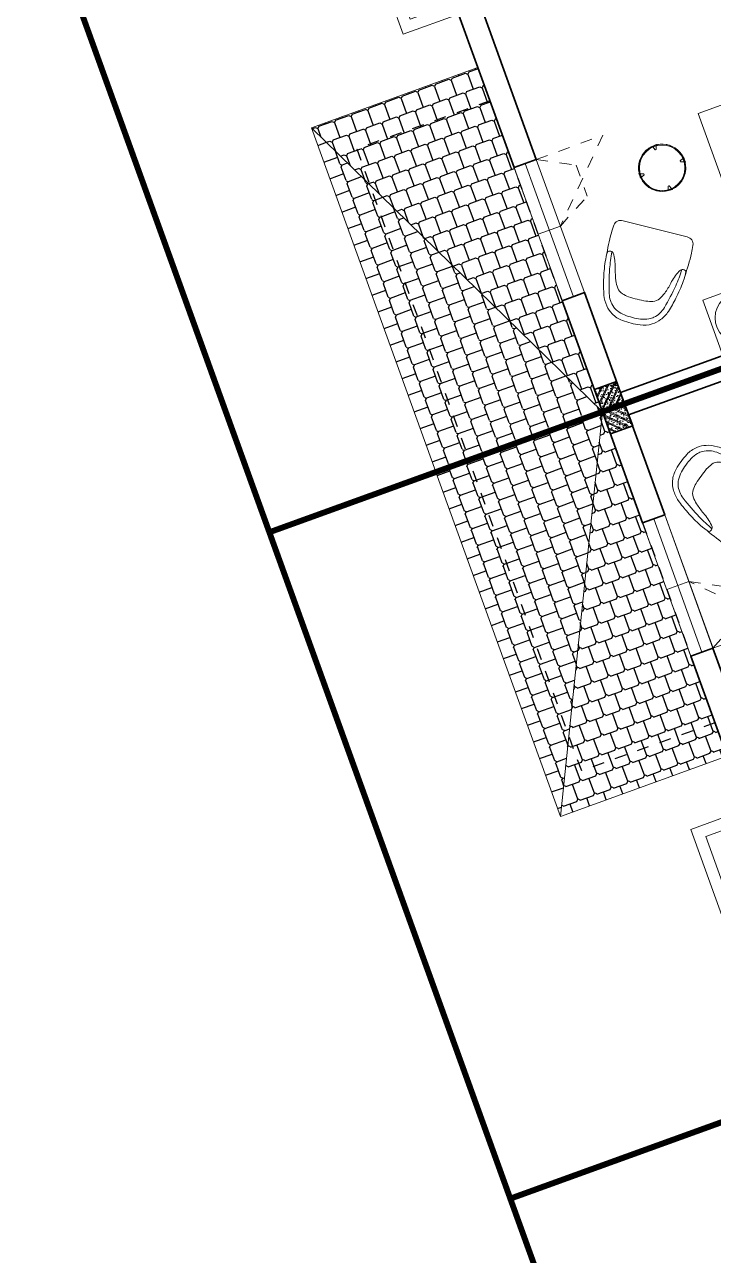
# Model space of a CAD drawing. Header units: metres. Extents: x 568332 to 569219, y 2065964 to 2066430.
# Drawn here: x 568609.07 to 568614.91, y 2066245.58 to 2066256.01 of the extents above; entities that cross this region are included whole.
import ezdxf

# ---------------------------------------------------------------- set-up
doc = ezdxf.new("R2010")
doc.units = ezdxf.units.M
doc.linetypes.add('HIDDEN', pattern=[0.375, 0.25, -0.125])
doc.linetypes.add('HIDDEN2', pattern=[0.1875, 0.125, -0.0625])
doc.layers.get('0').update_dxf_attribs({"linetype": 'CONTINUOUS'})
doc.layers.get('DEFPOINTS').update_dxf_attribs({"linetype": 'CONTINUOUS'})
for name, color, linetype, lineweight in [('-CONCRETE', 1, 'CONTINUOUS', 35), ('-DIM', 9, 'CONTINUOUS', 13), ('-DOOR', 137, 'CONTINUOUS', 9), ('-FURNITURE', 46, 'CONTINUOUS', 9), ('-HATCH', 8, 'CONTINUOUS', 5), ('-LINE1', 7, 'CONTINUOUS', 18), ('-LINE2', 252, 'CONTINUOUS', 9), ('-STEEL1', 1, 'CONTINUOUS', 35), ('-WALL', 4, 'CONTINUOUS', 35)]:
    doc.layers.add(name, color=color, linetype=linetype, lineweight=lineweight)
doc.layers.add('13. NET HATCH', color=252, linetype='CONTINUOUS')

# ---------------------------------------------------------------- blocks, each defined once
blk = doc.blocks.new('1800X2000')
at = {"layer": '-FURNITURE'}
blk.add_line((325497.3064970744, 17765.29446492715), (325497.3064973904, 19565.2944651944), dxfattribs=at)
for points in [[(323997.3057774993, 19565.2944651944), (325997.3064971831, 19565.2944651944), (325997.3064971831, 17765.29446484288), (323997.3057774993, 17765.29446484288)], [(325612.9490047574, 19390.79434491032), (325919.0064973457, 19390.79434491032), (325919.0064973457, 18691.29434485664), (325612.9490047574, 18691.29434485664)], [(325612.9490046239, 18629.79434491026), (325919.0064972151, 18629.79434491026), (325919.0064972151, 17946.79434485664), (325612.9490046239, 17946.79434485664)]]:
    blk.add_lwpolyline(points, close=True, dxfattribs=at)
blk = doc.blocks.new('A$C7D524948')
at = {"layer": '-FURNITURE'}
for points in [[(-1.862645149230957e-09, 824.9500000011176, 0.02374928999430728), (-77.15000000130385, 820, 0.1110396266945436), (-175.0999999996275, 786.1500000022352, 0.08516816991690027), (-234.9500000011176, 733.25, 0.08855014736123698), (-281.5499999988824, 649.3499999996275, 0.02790636319614463), (-315.9500000011176, 525.5999999996275, 0.02834164487538841), (-340.4000000022352, 372.8000000007451, 0.04711987010175965), (-341.0999999996275, 283.4000000003725, 0.5135274654112972), (-284.5500000007451, 299.9500000011176, 0.05957759956988055), (-242.5500000026077, 413.6500000003725, -0.03446512451505389), (-213.1500000003725, 507.4499999992549, -0.05927668371543007), (-182.7500000009313, 564.2999999988824, -0.1661460996977688), (-133.4500000011176, 600.4000000003725, -0.0525641271264061), (-75.80000000074506, 611.9500000011176, -0.02855401869774651), (-1.862645149230957e-09, 614.6500000003725, -3.543335205159532)], [(-0.5500000007450581, 774.1500000003725, 0.1055837687742558), (-137.8000000007451, 751.3000000007451, 0.08397584501256396), (-176, 728.25, 0.1493020227225411), (-241.2000000011176, 626.1999999992549, 0.02490854660583826), (-289.25, 424.1500000003725, 0.02643887537121914), (-306.5679914960638, 278.4068524483591, -0.8863330528017872)], [(-0.5500000007450581, 774.1500000003725, -0.1055837687742558), (136.6999999992549, 751.3000000007451, -0.08397584501256396), (174.8999999985099, 728.2500000018626, -0.1493020227225411), (240.0999999986961, 626.1999999992549, -0.02490854660583826), (288.1499999975786, 424.1500000003725, -0.02643887537121914), (305.467991495505, 278.4068524483591, 0.8863330528017872)], [(-1.862645149230957e-09, 824.9500000011176, -0.02374928999430728), (77.14999999850988, 820.0000000018626, -0.1110396266945436), (175.0999999986961, 786.1500000003725, -0.08516816991690027), (234.9499999992549, 733.25, -0.08855014736123698), (281.5499999988824, 649.3499999996275, -0.02790636319614463), (315.9500000011176, 525.5999999996275, -0.02834164487538841), (340.3999999985099, 372.8000000007451, -0.04711987010175965), (341.0999999996275, 283.4000000022352, -0.5135274654112972), (284.5500000007451, 299.9499999992549, -0.05957759956988055), (242.5499999988824, 413.6499999985099, 0.03446512451505389), (213.1499999994412, 507.4500000011176, 0.05927668371543007), (182.75, 564.3000000007451, 0.1661460996977688), (133.4499999983236, 600.4000000003725, 0.0525641271264061), (75.79999999888241, 611.9499999992549, 0.02855401869774651), (-1.862645149230957e-09, 614.6500000003725, 3.543335205159532)], [(-342.8562581948936, 328.1164919566363, 0.02267140514630937), (-350.039135296829, 124.5, 0.01212164544072816), (-345.6391352973878, 57.0500000026077, 0.4055082152921144), (-279.3891352973878, 0), (0, 0)], [(342.8562581939623, 328.1164919547737, -0.02267140514630937), (350.0391352958977, 124.5, -0.01212164544072816), (345.6391352955252, 57.05000000074506, -0.4055082152921144), (279.3891352964565, 0), (0, 0)]]:
    blk.add_lwpolyline(points, format="xyb", dxfattribs=at)
blk = doc.blocks.new('tbl1')
at = {"layer": '-FURNITURE'}
for points in [[(-19.7318235830171, 199.0618887953169), (-20.00000000081491, 202.1778609547764), (19.99999999918509, 202.1778609547764), (19.73182358138729, 199.0618887953169), (-8.149072527885437e-10, 200.1778609545727)], [(-202.1778609555913, -20), (-202.1778609555913, 20), (-199.0618887961609, 19.7318235822022), (-200.1778609553294, 9.313225746154785e-10), (-199.0618887961609, -19.73182358033955)], [(202.1778609539615, -20), (199.0618887945311, -19.73182358033955), (200.1778609537287, 9.313225746154785e-10), (200.2090254699579, 19.83055200098897), (202.1778609539615, 20)], [(19.99999999918509, -202.1778609547764), (-20.00000000081491, -202.1778609547764), (-19.7318235830171, -199.061888795346), (-8.149072527885437e-10, -200.1778609546018), (19.73182358138729, -199.061888795346)]]:
    blk.add_hatch(color=256, dxfattribs=at).paths.add_polyline_path(points, flags=0)
at = {"layer": '-FURNITURE', "flags": 128}
for points in [[(-19.7318235830171, 199.061888795346), (-20.00000000081491, 202.1778609547764), (-8.149072527885437e-10, 202.1778609547764), (19.99999999918509, 202.1778609547764), (19.73182358138729, 199.061888795346)], [(-202.1778609555913, 0), (-202.1778609555913, 20), (-199.0618887961609, 19.7318235822022)], [(202.1778609539615, 0), (202.1778609539615, 20), (199.0618887945311, 19.7318235822022)], [(-19.7318235830171, -199.061888795346), (-20.00000000081491, -202.1778609547764), (-8.149072527885437e-10, -202.1778609547764), (19.99999999918509, -202.1778609547764), (19.73182358138729, -199.061888795346)]]:
    blk.add_lwpolyline(points, dxfattribs=at)
for points in [[(14.99999999918509, 193), (-15.00000000081491, 193), (-5.000000000814907, 163), (-8.149072527885437e-10, 163), (4.999999999185093, 163)], [(-193.0000000008149, -15), (-193.0000000008149, 15), (-163.0000000008149, 5), (-163.0000000008149, 0), (-163.0000000008149, -5)], [(192.9999999991851, -15), (192.9999999991851, 15), (162.9999999991851, 5), (162.9999999991851, 0), (162.9999999991851, -5)], [(14.99999999918509, -193), (-15.00000000081491, -193), (-5.000000000814907, -163), (-8.149072527885437e-10, -163), (4.999999999185093, -163)]]:
    blk.add_lwpolyline(points, close=True, dxfattribs=at)
at = {"layer": '-FURNITURE'}
for radius in [200.0000000000002, 193.0000000000002]:
    blk.add_circle((-8.149072527885437e-10, 0), radius, dxfattribs=at)
for radius, start, end in [(199.9999999999999, 90, 270), (199.9999999999998, 270, 90)]:
    blk.add_arc((0, 0), radius, start, end, dxfattribs=at)
blk = doc.blocks.new('12PLMP12')
at = {"color": 0, "linetype": 'ByBlock'}
for p, q in [((-1.25, 0), (-3.75, 0)), ((0, 1.25), (0, 3.75)), ((1.25, 0), (3.75, 0)), ((0, -1.25), (0, -3.75))]:
    blk.add_line(p, q, dxfattribs=at)
for radius in [8.5, 3.75, 1.25]:
    blk.add_circle((0, 0), radius, dxfattribs=at)
blk = doc.blocks.new('18x35')
at = {"layer": '-HATCH'}
h = blk.add_hatch(dxfattribs=at)
h.set_pattern_fill('CHAU-01', color=256, scale=10, angle=-1.272221872585407e-14, pattern_type=2)
h.set_pattern_definition([(49.99999999999999, (0, 0), (71.72601826007535, -6.275213498259527), [7.5, -82.5]), (355, (0, 0), (-13.87513336129999, 75.21921337000119), [6, -66]), (100.4514, (5.977167999997619, -0.5229339999999638), (57.85093817140217, 68.94395420609534), [6.374019000000001, -70.1142112]), (46.18419999999998, (0, 20), (106.7241048625644, -16.55190143290183), [11.25, -123.75]), (96.63559999999998, (8.89367449999554, 18.62066930000003), (93.46627055487036, 97.41178709004416), [9.561028799999994, -105.1713]), (351.1842, (0, 20), (93.46619451336275, 97.41186009253245), [9, -99]), (20.99999999999998, (10, 15), (59.69070521184616, -40.2618890665339), [7.5, -82.5]), (326.0000000000001, (10, 15), (24.33153319215819, 72.5150045046853), [6, -66]), (71.45139999999999, (14.97422329999972, 11.64483940000002), (84.022262858149, 32.25304967099522), [6.374019000000001, -70.1142112]), (37.49999999999998, (0, 0), (1.215985531729074, 33.28938538313115), [0, -65.19999999999999, 0, -67, 0, -66.25]), (7.499999999999987, (0, 0), (26.30695374421487, 39.44117118823602), [0, -38.2, 0, -63.7, 0, -25.25]), (327.5, (-22.30000000000291, 0), (53.3822436172409, -2.255487173437988), [0, -25, 0, -78, 0, -103.5]), (317.5, (-32.30000000000291, 0), (58.31861693423862, 10.01049823323176), [0, -32.5, 0, -51.8, 0, -73.5]), (44.99999999999999, (0, 0), (-30.05203820042826, 30.05203820042828), []), (44.99999999999999, (0, 12.25), (-30.05203820042826, 30.05203820042828), [])])
h.paths.add_polyline_path([(96508.03118051568, 47993.04977023201), (96508.03118051568, 47793.04977023201), (96708.03118051568, 47793.04977023201), (96708.03118051568, 47993.04977023201)])
at = {"layer": '-STEEL1'}
blk.add_lwpolyline([(96508.03118051568, 47793.04977023201), (96708.03118051568, 47793.04977023201), (96708.03118051568, 47993.04977023201), (96508.03118051568, 47993.04977023201)], close=True, dxfattribs=at)
blk = doc.blocks.new('M1-T3')
at = {"layer": '13. NET HATCH'}
h = blk.add_hatch(dxfattribs=at)
h.set_pattern_fill('MAIGO-12', color=256, scale=300)
h.set_pattern_definition([(0, (-46196.35689473167, 2410.747047374218), (75, 150), [120, -30, 120, -30]), (90, (-46211.35689473167, 2425.747047374218), (-74.99999999999999, 150), [135, -165]), (45, (-46226.35689473167, 2410.747047374218), (75.00000000142687, 150.0000000028537), [21.213203436, -403.0508652]), (135, (-46196.35689473167, 2410.747047374218), (-75.00000000142686, 150.0000000028537), [21.213203436, -403.0508652])])
edge = h.paths.add_edge_path()
edge.add_line((191581.8515094951, 32452.07920314984), (194681.854696395, 32452.07920314984))
edge.add_line((194681.854696395, 32452.07920314984), (191581.9124009378, 33951.64109416441))
edge.add_line((191581.9124009378, 33951.64109416441), (191581.8478786649, 32452.07920314984))
h = blk.add_hatch(dxfattribs=at)
h.set_pattern_fill('MAIGO-12', color=256, scale=300, angle=90)
h.set_pattern_definition([(90, (-46286.35689473167, 2500.747047374218), (-150, 75.00000000000001), [120, -30, 120, -30]), (180, (-46301.35689473167, 2485.747047374218), (-150, -74.99999999999997), [135, -165]), (135, (-46286.35689473167, 2470.747047374218), (-150.0000000028537, 75.00000000142688), [21.213203436, -403.0508652]), (225, (-46286.35689473167, 2500.747047374218), (-150.0000000028537, -75.00000000142684), [21.213203436, -403.0508652])])
h.paths.add_polyline_path([(191581.9124009378, 33951.64109416441), (194681.854696395, 33952.07920314984), (194681.854696395, 32452.07920314984)])
at = {"layer": '-CONCRETE', "color": 1, "linetype": 'HIDDEN', "ltscale": 10, "const_width": 50}
blk.add_lwpolyline([(191581.7177010371, 50951.98888872014), (197581.6939540912, 50951.98888872005), (197581.7429788466, 30952.01227472891), (191581.7667257926, 30952.01227472891)], close=True, dxfattribs=at)
at = {"layer": '-DOOR'}
for p, q in [((192581.8478786653, 34151.64109416441), (193781.5453857174, 34151.93961700374)), ((192581.8478786653, 34151.64109416441), (193781.8478786653, 34151.64109416441)), ((193181.8478786653, 34151.64109416441), (193181.8976078634, 33951.79040559322)), ((192581.8478786653, 34051.64109416441), (193781.5453857174, 34051.93961700374)), ((192581.8478786653, 34051.64109416441), (193781.8478786653, 34051.64109416441)), ((192581.8478786653, 33951.64109416441), (193781.5453857174, 33951.93961700374)), ((192581.8478786653, 33951.64109416441), (193781.8478786653, 33951.64109416441)), ((192581.912400938, 33951.64109416441), (193781.6099079902, 33951.93961700374)), ((192581.912400938, 33951.64109416441), (193781.912400938, 33951.64109416441))]:
    blk.add_line(p, q, dxfattribs=at)
at = {"layer": '-FURNITURE'}
blk.add_lwpolyline([(191681.7741045014, 35072.99689957102), (191681.7741042516, 35573.00999050272), (192181.7741042516, 35573.00999059044), (192181.7741045014, 35072.99689965874)], close=True, dxfattribs=at)
at = {"layer": '-LINE1', "lineweight": 18}
blk.add_lwpolyline([(191581.7411493842, 50951.93153578669), (197581.7174024383, 50951.9315357866), (197581.7664271937, 30951.95492153367), (191581.7901741396, 30951.95492153367)], close=True, dxfattribs=at)
at = {"layer": '-LINE1'}
blk.add_lwpolyline([(194681.854696395, 32452.07920314984), (191581.8478786649, 32452.07920314984), (191581.8478786649, 33951.64109416441), (194681.854696395, 33951.64109416441)], close=True, dxfattribs=at)
for points in [[(191581.8515094951, 32452.07920314984), (194681.854696395, 32452.07920314984), (191581.9124009378, 33951.64109416441), (191581.9124009378, 33951.64109416441), (191581.8478786649, 32452.07920314984)], [(191581.9124009378, 33951.64109416441), (194681.854696395, 33952.07920314984), (194681.854696395, 32452.07920314984), (191581.9124009378, 33951.64109416441)], [(197001.2798604981, 33951.85649522614), (197001.2798604979, 33451.85649522614), (195161.2798604981, 33452.14936884295), (195161.2798604981, 33952.14936884289)], [(196901.2798604981, 33951.85649522614), (196901.2798604979, 33551.85649522614), (195261.2798604981, 33552.14936884295), (195261.2798604981, 33952.14936884295)]]:
    blk.add_lwpolyline(points, dxfattribs=at)
at = {"layer": '-LINE2', "linetype": 'HIDDEN2', "ltscale": 10}
for p, q in [((193781.5453857174, 34751.64109416441), (193181.6966321914, 34151.79035558407)), ((193781.5453857174, 34151.64109416441), (193781.5453857174, 34751.64109416441)), ((193181.6966321914, 34151.79035558407), (193342.0853763854, 34451.79035558407)), ((193621.1566415234, 34451.64109416441), (193342.0853763854, 34451.79035558407)), ((193781.5453857174, 34151.64109416441), (193621.1566415234, 34451.64109416441))]:
    blk.add_line(p, q, dxfattribs=at)
at = {"layer": '-WALL'}
for p, q in [((191581.8478786649, 33951.64109416441), (191581.8478786809, 43452.06833831834)), ((191681.7713520145, 38551.57990947185), (191681.7713520063, 34151.64109416441)), ((191681.7713520063, 34151.64109416441), (192581.8478786653, 34151.64109416441)), ((192581.8478786653, 34151.64109416441), (192581.8478786653, 33951.64109416441)), ((193781.8478786653, 34151.64109416441), (193781.8478786653, 33951.64109416441)), ((193781.8478786653, 34151.64109416441), (195381.8478786653, 34151.64109416441)), ((191581.8478786649, 33951.64109416441), (192581.8478786653, 33951.64109416441)), ((191581.9124009378, 33951.64109416441), (192581.912400938, 33951.64109416441)), ((193781.8478786653, 33951.64109416441), (195381.8478786653, 33951.64109416441))]:
    blk.add_line(p, q, dxfattribs=at)
at = {"layer": 'DEFPOINTS', "linetype": 'HIDDEN', "ltscale": 5}
blk.add_lwpolyline([(194381.854696395, 32752.07920314984), (191581.8546963948, 32752.07920314984), (191581.8546963948, 33952.07920314984), (194381.854696395, 33952.07920314984)], close=True, dxfattribs=at)
at = {"layer": '-DIM', "xscale": -1, "rotation": 359.9999999899488}
blk.add_blockref('1800X2000', (517679.0805978934, 17807.71546917277), dxfattribs=at)
at = {"layer": '-FURNITURE', "xscale": 25.40000000083849, "yscale": 25.40000000083849, "zscale": 25.40000000083849, "rotation": 90.00000002731056}
blk.add_blockref('12PLMP12', (191931.7741051086, 35323.00344510305), dxfattribs=at)
at = {"layer": '-FURNITURE', "rotation": 124.1219197484613}
blk.add_blockref('A$C7D524948', (192886.5647238961, 34897.51360994639), dxfattribs=at)
at = {"layer": '-STEEL1'}
blk.add_blockref('18x35', (95073.7148716847, -13841.29724864391), dxfattribs=at)
at = {"layer": '-WALL'}
blk.add_blockref('tbl1', (193351.9857349284, 35130.00683344046), dxfattribs=at)

msp = doc.modelspace()

# ---------------------------------------------------------------- block references
at = {"layer": '-DIM', "xscale": -0.001, "yscale": 0.001, "zscale": 0.001, "rotation": 289.8844193008641}
msp.add_blockref('M1-T3', (568651.2811900025, 2066049.735978788), dxfattribs=at)

# ---------------------------------------------------------------- next in the draw order: block references
msp.add_blockref('M1-T3', (568647.199981874, 2066061.019864591), dxfattribs=at)

# ---------------------------------------------------------------- next in the draw order: block references
at = {"layer": '-DIM', "xscale": 0.0009999999999999998, "yscale": 0.0009999999999999998, "zscale": 0.0009999999999999998, "rotation": 289.8844196597573}
msp.add_blockref('M1-T3', (568516.8769615319, 2066421.339345543), dxfattribs=at)

doc.saveas('drawing.dxf')
